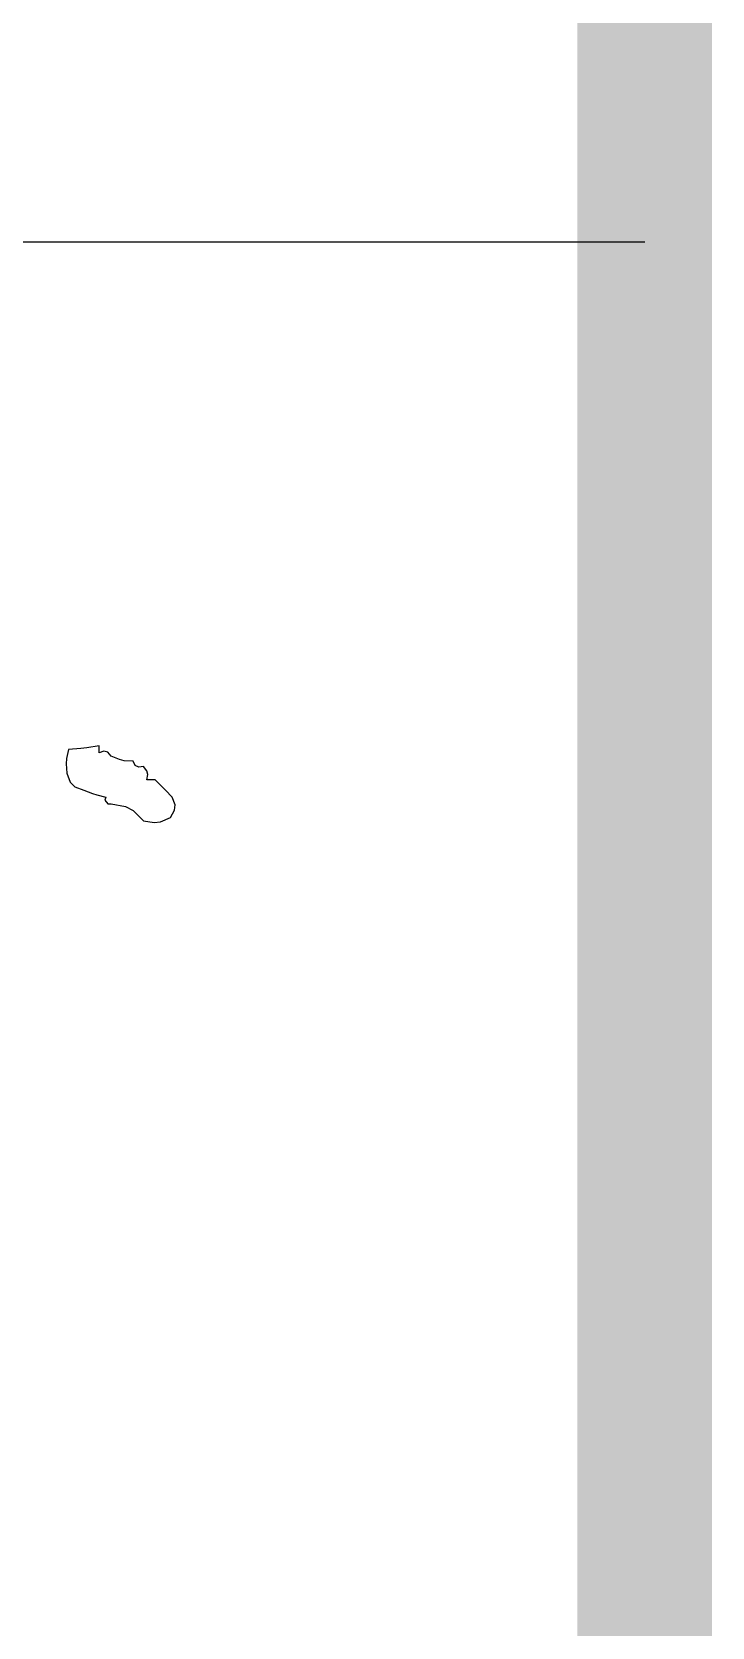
# Model space of a CAD drawing. Extents: x -737978 to 768813, y -372247 to 1140308.
# Drawn here: x -522112 to -521608, y -24147 to -22964 of the extents above; entities that cross this region are included whole.
import ezdxf

# ---------------------------------------------------------------- set-up
doc = ezdxf.new("R2010")
doc.units = 0
doc.header["$LTSCALE"] = 1000
doc.header["$MEASUREMENT"] = 0
doc.layers.get('0').update_dxf_attribs({"linetype": 'CONTINUOUS'})
doc.layers.add('PUB_TITLE', color=4, linetype='CONTINUOUS')

# ---------------------------------------------------------------- blocks, each defined once
blk = doc.blocks.new('黄履优')
for p, q in [((1.436974, 0.478436), (1.435887, 0.473884)), ((1.442993, 0.478909), (1.436974, 0.478436)), ((1.446, 0.479243), (1.442993, 0.478909)), ((1.451977, 0.480103), (1.446, 0.479243)), ((1.451977, 0.478769), (1.451977, 0.480103)), ((1.451977, 0.478102), (1.451977, 0.478769)), ((1.451977, 0.476769), (1.451977, 0.478102)), ((1.454267, 0.477571), (1.451977, 0.476769)), ((1.456291, 0.476993), (1.454267, 0.477571)), ((1.457811, 0.475102), (1.456291, 0.476993)), ((1.435887, 0.473884), (1.435711, 0.471426)), ((1.435711, 0.471426), (1.43614, 0.466766)), ((1.461921, 0.473398), (1.457811, 0.475102)), ((1.464207, 0.47287), (1.461921, 0.473398)), ((1.468647, 0.472601), (1.464207, 0.47287)), ((1.469663, 0.470609), (1.468647, 0.472601)), ((1.471445, 0.469718), (1.469663, 0.470609)), ((1.473648, 0.4701), (1.471445, 0.469718)), ((1.475385, 0.467969), (1.473648, 0.4701)), ((1.43614, 0.466766), (1.437758, 0.462338)), ((1.437758, 0.462338), (1.440047, 0.46005)), ((1.475315, 0.463432), (1.475845, 0.46613)), ((1.476982, 0.463432), (1.475315, 0.463432)), ((1.475845, 0.46613), (1.475385, 0.467969)), ((1.477816, 0.463432), (1.476982, 0.463432)), ((1.479483, 0.463432), (1.477816, 0.463432)), ((1.482817, 0.460098), (1.479483, 0.463432)), ((1.440047, 0.46005), (1.444475, 0.458431)), ((1.444475, 0.458431), (1.448719, 0.456833)), ((1.448719, 0.456833), (1.450903, 0.456161)), ((1.450903, 0.456161), (1.455311, 0.455097)), ((1.455311, 0.455097), (1.454792, 0.453513)), ((1.454792, 0.453513), (1.456145, 0.451709)), ((1.484484, 0.458431), (1.482817, 0.460098)), ((1.487818, 0.455097), (1.484484, 0.458431)), ((1.489171, 0.451318), (1.487818, 0.455097)), ((1.456145, 0.451709), (1.457811, 0.451763)), ((1.457811, 0.451763), (1.46486, 0.450512)), ((1.46486, 0.450512), (1.468626, 0.44853)), ((1.468626, 0.44853), (1.473648, 0.443428)), ((1.486984, 0.445095), (1.488945, 0.448599)), ((1.488945, 0.448599), (1.489171, 0.451318)), ((1.473648, 0.443428), (1.478952, 0.442552)), ((1.478952, 0.442552), (1.482059, 0.44294)), ((1.482059, 0.44294), (1.486984, 0.445095))]:
    blk.add_line(p, q)
blk = doc.blocks.new('TQ1')
at = {"layer": 'PUB_TITLE'}
blk.add_line((-49854.76, -404654.76), (-43854.76, -404654.76), dxfattribs=at)
at = {"xscale": 1056, "yscale": 1056, "zscale": 1056}
blk.add_blockref('黄履优', (-45670.41, -405422.44), dxfattribs=at)

msp = doc.modelspace()

# ---------------------------------------------------------------- linework, layer by layer
at = {"layer": 'PUB_TITLE', "const_width": 100}
msp.add_lwpolyline([(-602257.6, -42902.5), (-521657.6, -42902.5), (-521657.6, 14497.5), (-602257.6, 14497.5)], close=True, dxfattribs=at)
msp.add_lwpolyline([(-602257.6, -42902.5), (-521657.6, -42902.5), (-521657.6, 14497.5), (-602257.6, 14497.5)], close=True, dxfattribs=at)
msp.add_lwpolyline([(-602257.6, -42902.5), (-521657.6, -42902.5), (-521657.6, 14497.5), (-602257.6, 14497.5)], close=True, dxfattribs=at)

# ---------------------------------------------------------------- block references
at = {"xscale": 1.433507481003284, "yscale": 1.433507481003284, "zscale": 1.433507481003284}
msp.add_blockref('TQ1', (-458791.5, 556956.1), dxfattribs=at)

doc.saveas('drawing.dxf')
